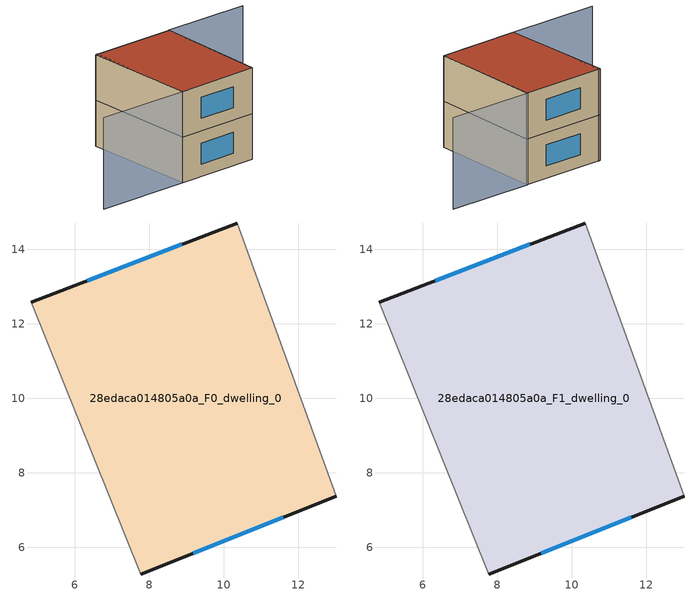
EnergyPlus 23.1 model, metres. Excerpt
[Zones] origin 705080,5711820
28edaca014805a0a_F0_dwelling_0
 floor ground (EU_floor_Construction): 10.36,14.7 13.01,7.37 7.77,5.29 4.84,12.58 z0
 wall outside (EU_wall_Construction): 10.36,14.7 4.84,12.58 / 7.77,5.29 13.01,7.37 z0:3
 wall adiabatic (EU_wall_Construction): 13.01,7.37 10.36,14.7 / 4.84,12.58 7.77,5.29 z0:3
 window (EU_Window_Construction): 8.87,14.13 6.33,13.15 / 9.18,5.85 11.59,6.81 z0.81:2.19
28edaca014805a0a_F1_dwelling_0
 floor to 28edaca014805a0a_F0_dwelling_0 (EU_floor_Construction): 10.36,14.7 13.01,7.37 7.77,5.29 4.84,12.58 z3
 wall outside (EU_wall_Construction): 10.36,14.7 4.84,12.58 / 7.77,5.29 13.01,7.37 z3:6
 wall adiabatic (EU_wall_Construction): 13.01,7.37 10.36,14.7 / 4.84,12.58 7.77,5.29 z3:6
 window (EU_Window_Construction): 8.87,14.13 6.33,13.15 / 9.18,5.85 11.59,6.81 z3.81:5.19
 roof outside (EU_roof_Construction): 13.01,7.37 10.36,14.7 4.84,12.58 7.77,5.29 z6
shading: 4.97,12.66 7.77,5.29 / 7.77,5.29 1.85,3.04 / 13.01,7.37 10.29,14.73 / 10.29,14.73 15.86,16.78 z0:6
[Building]
EU S2 Campaign: North Axis=0; Terrain=City; Solar Distribution=FullExterior
[Site:Location]
London: Latitude=51.5; Longitude=-0.5; Time Zone=0; Elevation=25
[SizingPeriod:WeatherFileDays]
AnnualSizingPeriod: Begin Month=1; Begin Day of Month=1; End Month=12; End Day of Month=31; Day of Week for Start Day=Monday; Use Weather File Daylight Saving Period=No; Use Weather File Rain and Snow Indicators=No
[MATERIAL]
EU_InternalMass_Material: Roughness=MediumRough; Thickness=0.1; Conductivity=1; Density=1800; Specific Heat=900; Thermal Absorptance=0.9; Solar Absorptance=0.7; Visible Absorptance=0.7
[MATERIAL:NOMASS] Roughness=MediumRough; Thermal Absorptance=0.9; Solar Absorptance=0.7; Visible Absorptance=0.7
Name | Thermal Resistance
EU_wall_NoMass | 0.727863
EU_roof_NoMass | 0.773354
EU_floor_NoMass | 1.79329
[WINDOWMATERIAL:SIMPLEGLAZINGSYSTEM]
EU_Window_SimpleGlazing: UFactor=2.58614; Solar Heat Gain Coefficient=0.76; Visible Transmittance=0.76
[CONSTRUCTION]
EU_wall_Construction: EU_wall_NoMass
EU_roof_Construction: EU_roof_NoMass
EU_floor_Construction: EU_floor_NoMass
EU_Window_Construction: EU_Window_SimpleGlazing
EU_InternalMass_Construction: EU_InternalMass_Material
[ZONE] Type=1; Multiplier=1; Ceiling Height=autocalculate; Floor Area=autocalculate; Part of Total Floor Area=Yes
Name | Volume
28edaca014805a0a_F0_dwelling_0 | 135.651
28edaca014805a0a_F1_dwelling_0 | 135.652
[INTERNALMASS] Construction=EU_InternalMass_Construction; Surface Area=45.2167
Name | Zone or ZoneList
28edaca014805a0a_F0_dwelling_0_EU_InternalMass | 28edaca014805a0a_F0_dwelling_0
28edaca014805a0a_F1_dwelling_0_EU_InternalMass | 28edaca014805a0a_F1_dwelling_0
[OTHEREQUIPMENT] Fuel Type=Electricity; Design Level Calculation Method=Watts/Area; Power per Zone Floor Area=1; Fraction Latent=0; Fraction Radiant=0; Fraction Lost=0; Carbon Dioxide Generation Rate=0; EndUse Subcategory=EU_Step8_InternalGains
Name | Zone or ZoneList or Space or SpaceList | Schedule
EU_Step8_InternalGain_28edaca014805a0a_F0_dwelling_0_f000 | 28edaca014805a0a_F0_dwelling_0 | EU_Step8_GainSchedule_28edaca014805a0a_F0_dwelling_0_f000
EU_Step8_InternalGain_28edaca014805a0a_F1_dwelling_0_f000 | 28edaca014805a0a_F1_dwelling_0 | EU_Step8_GainSchedule_28edaca014805a0a_F1_dwelling_0_f000
[ZONEVENTILATION:DESIGNFLOWRATE] Schedule=EU_AlwaysOn; Design Flow Rate Calculation Method=AirChanges/Hour; Air Changes per Hour=0.484901; Ventilation Type=Natural; Fan Pressure Rise=0; Fan Total Efficiency=1; Constant Term Coefficient=1; Temperature Term Coefficient=0; Velocity Term Coefficient=0; Velocity Squared Term Coefficient=0; Minimum Indoor Temperature=-100; Maximum Indoor Temperature=100; Delta Temperature=-100; Minimum Outdoor Temperature=-100; Maximum Outdoor Temperature=100; Maximum Wind Speed=40
Name | Zone or ZoneList or Space or SpaceList
EU_ConstantAir_28edaca014805a0a_F0_dwelling_0 | 28edaca014805a0a_F0_dwelling_0
EU_ConstantAir_28edaca014805a0a_F1_dwelling_0 | 28edaca014805a0a_F1_dwelling_0
[HVACTEMPLATE:THERMOSTAT] Constant Heating Setpoint=20; Constant Cooling Setpoint=50
EU_HeatOnly_28edaca014805a0a_F0_dwelling_0; EU_HeatOnly_28edaca014805a0a_F1_dwelling_0
[HVACTEMPLATE:ZONE:IDEALLOADSAIRSYSTEM] System Availability Schedule=EU_AlwaysOn; Maximum Heating Supply Air Temperature=50; Minimum Cooling Supply Air Temperature=13; Maximum Heating Supply Air Humidity Ratio=0.0156; Minimum Cooling Supply Air Humidity Ratio=0.0077; Heating Limit=NoLimit; Cooling Limit=NoLimit; Heating Availability Schedule=EU_AlwaysOn; Cooling Availability Schedule=EU_CoolingOff; Dehumidification Control Type=ConstantSensibleHeatRatio; Cooling Sensible Heat Ratio=0.7; Dehumidification Setpoint=60; Humidification Control Type=None; Humidification Setpoint=30; Outdoor Air Method=None; Outdoor Air Flow Rate per Person=0.00944; Outdoor Air Flow Rate per Zone Floor Area=0; Outdoor Air Flow Rate per Zone=0; Demand Controlled Ventilation Type=None; Outdoor Air Economizer Type=NoEconomizer; Heat Recovery Type=None; Sensible Heat Recovery Effectiveness=0.7; Latent Heat Recovery Effectiveness=0.65
Name | Template Thermostat
28edaca014805a0a_F0_dwelling_0 | EU_HeatOnly_28edaca014805a0a_F0_dwelling_0
28edaca014805a0a_F1_dwelling_0 | EU_HeatOnly_28edaca014805a0a_F1_dwelling_0
[SIZING:ZONE] Zone Cooling Design Supply Air Temperature Input Method=SupplyAirTemperature; Zone Cooling Design Supply Air Temperature=13; Zone Heating Design Supply Air Temperature Input Method=SupplyAirTemperature; Zone Heating Design Supply Air Temperature=50; Zone Cooling Design Supply Air Humidity Ratio=0.008; Zone Heating Design Supply Air Humidity Ratio=0.008; Cooling Design Air Flow Method=DesignDay; Cooling Design Air Flow Rate=0; Cooling Minimum Air Flow per Zone Floor Area=0.000762; Cooling Minimum Air Flow=0; Cooling Minimum Air Flow Fraction=0.2; Heating Design Air Flow Method=DesignDay; Heating Design Air Flow Rate=0; Heating Maximum Air Flow per Zone Floor Area=0.002032; Heating Maximum Air Flow=0.141576; Heating Maximum Air Flow Fraction=0.3; Account for Dedicated Outdoor Air System=No; Dedicated Outdoor Air System Control Strategy=NeutralSupplyAir; Dedicated Outdoor Air Low Setpoint Temperature for Design=autosize; Dedicated Outdoor Air High Setpoint Temperature for Design=autosize; Zone Load Sizing Method=Sensible Load Only No Latent Load; Zone Latent Cooling Design Supply Air Humidity Ratio Input Method=HumidityRatioDifference; Zone Cooling Design Supply Air Humidity Ratio Difference=0.005; Zone Latent Heating Design Supply Air Humidity Ratio Input Method=HumidityRatioDifference; Zone Humidification Design Supply Air Humidity Ratio Difference=0.005
28edaca014805a0a_F0_dwelling_0; 28edaca014805a0a_F1_dwelling_0
[SCHEDULE:CONSTANT]
Name | Hourly Value
EU_AlwaysOn | 1
EU_CoolingOff | 0
[SCHEDULE:FILE] Column Number=1; Rows to Skip at Top=0; Number of Hours of Data=8760; Column Separator=Comma; Interpolate to Timestep=No; Minutes per Item=60; Adjust Schedule for Daylight Savings=Yes
Name | File
EU_Step8_GainSchedule_28edaca014805a0a_F0_dwelling_0_f000 | ../../schedules/28edaca014805a0a/28edaca014805a0a_F0_dwelling_0_f000_gain.csv
EU_Step8_GainSchedule_28edaca014805a0a_F1_dwelling_0_f000 | ../../schedules/28edaca014805a0a/28edaca014805a0a_F1_dwelling_0_f000_gain.csv
